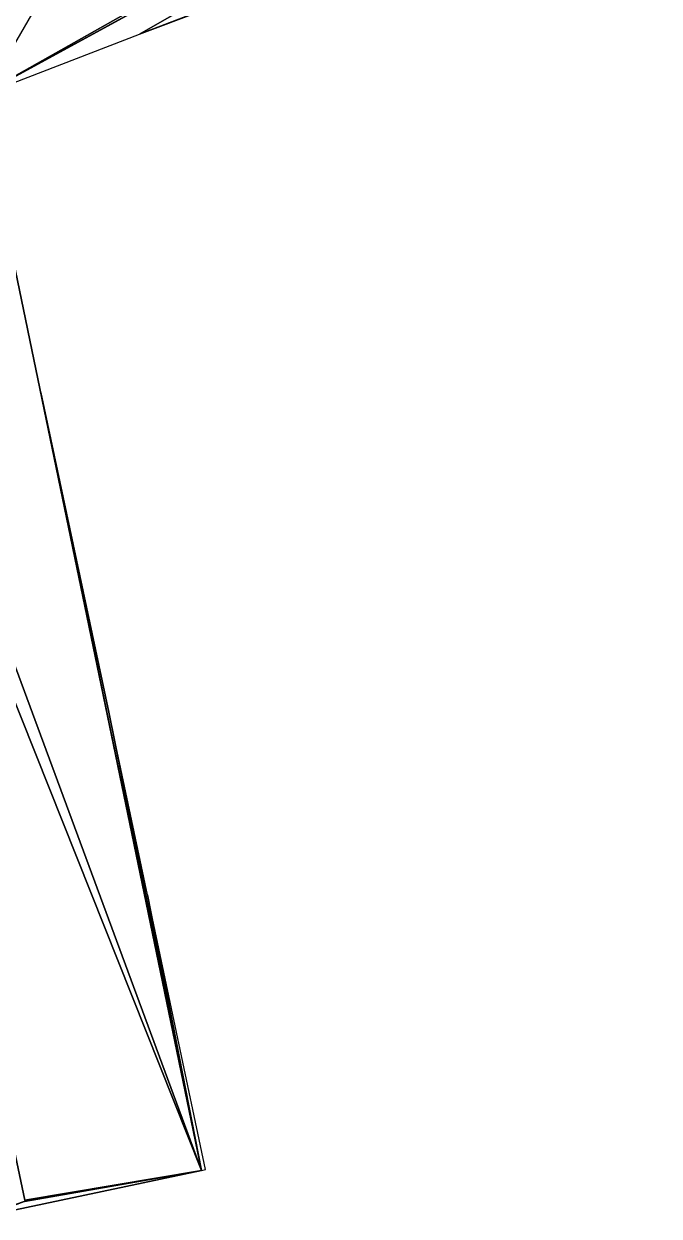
# Model space of a CAD drawing. Header units: metres. Extents: x -113 to 180, y -133 to 86.
# Drawn here: x 110.55 to 133.48, y -6.78 to 36.28 of the extents above; entities that cross this region are included whole.
import ezdxf

# ---------------------------------------------------------------- set-up
doc = ezdxf.new("R2010")
doc.units = ezdxf.units.M
doc.layers.add('ASFALTO', color=7, linetype='Continuous', true_color=0x4a4b4e)
doc.layers.add('TERRENO', color=7, linetype='Continuous', true_color=0x9a9179)

msp = doc.modelspace()

# ---------------------------------------------------------------- linework, layer by layer
at = {"layer": 'ASFALTO'}
for points in [[(108.944, 33.675, 71.73), (149.24, 55.718, 69.47), (149.239, 55.722, 69.47)], [(108.944, 33.675, 71.73), (149.239, 55.722, 69.47), (145.219, 54.138, 69.701)], [(108.944, 33.675, 71.73), (149.242, 55.715, 69.47), (149.24, 55.718, 69.47)], [(108.944, 33.675, 71.73), (149.245, 55.712, 69.47), (149.242, 55.715, 69.47)], [(108.944, 33.675, 71.73), (149.247, 55.709, 69.47), (149.245, 55.712, 69.47)], [(108.944, 33.675, 71.73), (149.25, 55.706, 69.469), (149.247, 55.709, 69.47)], [(108.944, 33.675, 71.73), (149.253, 55.704, 69.469), (149.25, 55.706, 69.469)], [(108.944, 33.675, 71.73), (149.256, 55.701, 69.469), (149.253, 55.704, 69.469)], [(108.944, 33.675, 71.73), (149.26, 55.7, 69.469), (149.256, 55.701, 69.469)], [(108.944, 33.675, 71.73), (149.264, 55.698, 69.468), (149.26, 55.7, 69.469)], [(108.944, 33.675, 71.73), (149.267, 55.697, 69.468), (149.264, 55.698, 69.468)], [(108.944, 33.675, 71.73), (114.719, 35.899, 71.392), (149.283, 55.697, 69.467)], [(108.944, 33.675, 71.73), (149.283, 55.697, 69.467), (149.279, 55.696, 69.467)], [(108.944, 33.675, 71.73), (149.271, 55.696, 69.468), (149.267, 55.697, 69.468)], [(108.944, 33.675, 71.73), (149.279, 55.696, 69.467), (149.275, 55.696, 69.468)], [(108.944, 33.675, 71.73), (149.275, 55.696, 69.468), (149.271, 55.696, 69.468)], [(114.719, 35.899, 71.392), (138.755, 45.087, 69.991), (149.283, 55.697, 69.467)], [(108.944, 33.675, 71.73), (145.212, 54.134, 69.701), (101.593, 36.435, 72.094)], [(108.944, 33.675, 71.73), (145.219, 54.138, 69.701), (145.216, 54.136, 69.701)], [(108.944, 33.675, 71.73), (145.216, 54.136, 69.701), (145.212, 54.134, 69.701)], [(114.719, 35.899, 71.392), (127.442, 40.72, 70.69), (138.755, 45.087, 69.991)], [(114.719, 35.899, 71.392), (121.639, 38.517, 71.013), (127.442, 40.72, 70.69)], [(116.962, -5.121, 80.587), (109.877, 29.159, 71.621), (101.593, 36.435, 72.094)], [(116.962, -5.121, 80.587), (101.593, 36.435, 72.094), (102.945, 30.069, 72.016)], [(102.945, 30.069, 72.016), (108.363, 4.274, 71.382), (110.583, -6.204, 80.587)], [(102.945, 30.069, 72.016), (102.945, 30.069, 72.016), (110.583, -6.204, 80.587)], [(116.962, -5.121, 80.587), (102.945, 30.069, 72.016), (110.583, -6.204, 80.587)], [(116.962, -5.121, 80.587), (111.166, 22.97, 71.444), (109.877, 29.159, 71.621)], [(113.617, 11.419, 71.142), (112.523, 16.612, 71.292), (111.166, 22.97, 71.444)], [(116.962, -5.121, 80.587), (113.617, 11.419, 71.142), (111.166, 22.97, 71.444)], [(116.962, -5.121, 80.587), (115.01, 4.826, 80.587), (113.617, 11.419, 71.142)], [(116.962, -5.121, 80.587), (117.109, -5.09, 80.587), (115.01, 4.826, 80.587)], [(109.15, -6.775, 80.587), (116.962, -5.121, 80.587), (116.962, -5.121, 80.587)], [(109.15, -6.775, 80.587), (116.962, -5.121, 80.587), (110.556, -6.251, 80.587)], [(116.962, -5.121, 80.587), (110.56, -6.249, 80.587), (110.556, -6.251, 80.587)], [(116.962, -5.121, 80.587), (110.563, -6.248, 80.587), (110.56, -6.249, 80.587)], [(116.962, -5.121, 80.587), (110.567, -6.245, 80.587), (110.563, -6.248, 80.587)], [(116.962, -5.121, 80.587), (110.57, -6.243, 80.587), (110.567, -6.245, 80.587)], [(116.962, -5.121, 80.587), (110.572, -6.24, 80.587), (110.57, -6.243, 80.587)], [(116.962, -5.121, 80.587), (110.575, -6.237, 80.587), (110.572, -6.24, 80.587)], [(116.962, -5.121, 80.587), (110.577, -6.234, 80.587), (110.575, -6.237, 80.587)], [(116.962, -5.121, 80.587), (110.579, -6.231, 80.587), (110.577, -6.234, 80.587)], [(116.962, -5.121, 80.587), (110.581, -6.227, 80.587), (110.579, -6.231, 80.587)], [(116.962, -5.121, 80.587), (110.582, -6.224, 80.587), (110.581, -6.227, 80.587)], [(116.962, -5.121, 80.587), (110.583, -6.22, 80.587), (110.582, -6.224, 80.587)], [(116.962, -5.121, 80.587), (110.583, -6.204, 80.587), (110.584, -6.208, 80.587)], [(116.962, -5.121, 80.587), (110.584, -6.216, 80.587), (110.583, -6.22, 80.587)], [(116.962, -5.121, 80.587), (110.584, -6.208, 80.587), (110.584, -6.212, 80.587)], [(116.962, -5.121, 80.587), (110.584, -6.212, 80.587), (110.584, -6.216, 80.587)], [(109.15, -6.775, 80.587), (110.556, -6.251, 80.587), (110.208, -6.363, 80.587)]]:
    msp.add_3dface(points, dxfattribs=at)
at = {"layer": 'TERRENO'}
for points in [[(111.984, 43.873, 71.6), (102.711, 22.603, 72), (115.909, 45.375, 71.4)], [(107.641, 42.272, 71.8), (102.711, 22.603, 72), (111.984, 43.873, 71.6)]]:
    msp.add_3dface(points, dxfattribs=at)

doc.saveas('drawing.dxf')
